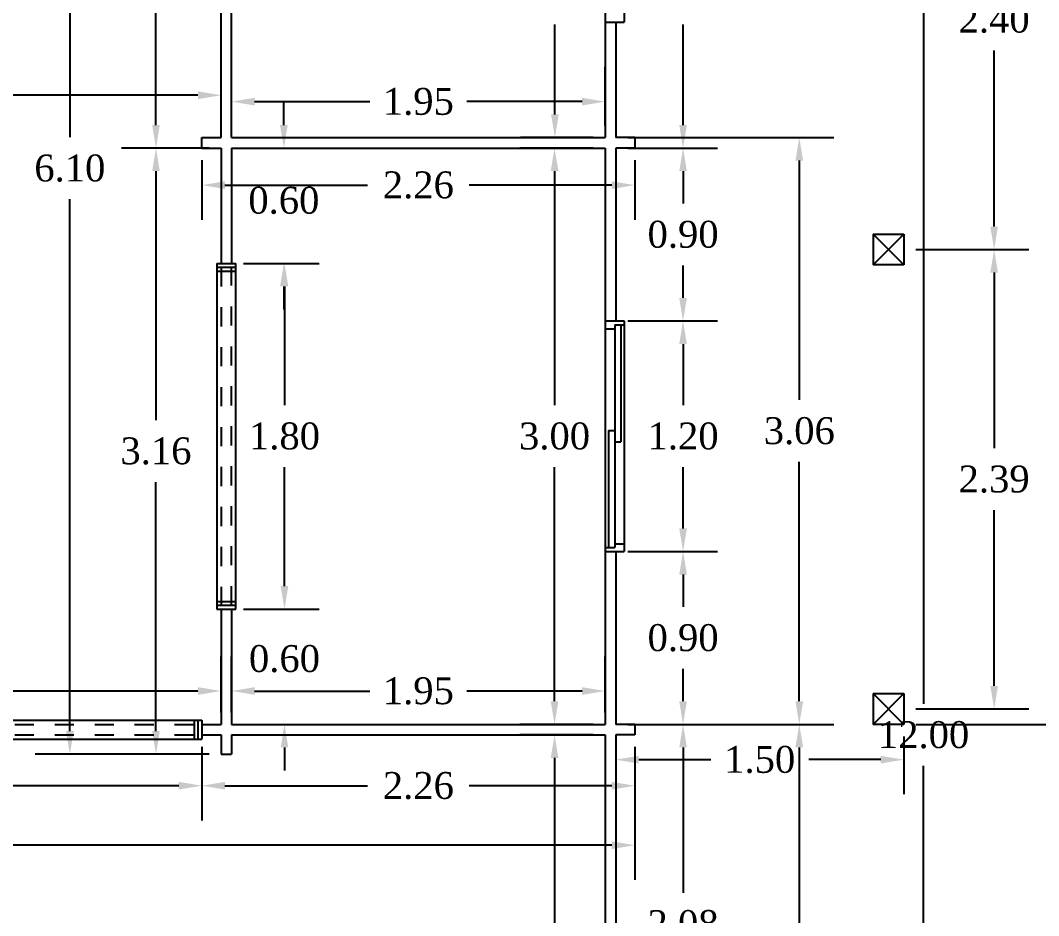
# Model space of a CAD drawing. Header units: inches. Extents: x 86794 to 87086, y 41803 to 41823.
# Drawn here: x 86835.87 to 86841.17, y 41812.48 to 41817.14 of the extents above; entities that cross this region are included whole.
import ezdxf

# ---------------------------------------------------------------- set-up
doc = ezdxf.new("R2010")
doc.units = ezdxf.units.IN
doc.header["$MEASUREMENT"] = 0
doc.linetypes.add('ACAD_ISO03W100', pattern=[30, 12, -18])
doc.styles.get("Standard").update_dxf_attribs({"font": 'times.ttf'})
doc.dimstyles.get("Standard").update_dxf_attribs({"dimtxt": 0.14, "dimasz": 0.12, "dimexe": 0.18, "dimexo": 0.0625, "dimgap": 0.09, "dimtad": 0, "dimtih": 1, "dimtoh": 1, "dimzin": 0, "dimdsep": 46, "dimtxsty": 'Standard', "dimcen": 0.09, "dimadec": 0, "dimazin": 0, "dimtfac": 1, "dimtofl": 0, "dimtmove": 0, "dimatfit": 3, "dimfxl": 1, "dimtolj": 1, "dimtzin": 0, "dimarcsym": 0})

# ---------------------------------------------------------------- blocks, each defined once
blk = doc.blocks.new('*D108')
at = {"color": 0, "lineweight": -2, "ltscale": 0.006, "transparency": 16777216}
for p, q in [((86839.0294, 41813.4717), (86839.4979, 41813.4717)), ((86839.3179, 41813.3517), (86839.3179, 41812.5944)), ((86839.3179, 41811.5142), (86839.3179, 41812.2716)), ((86839.0294, 41811.3942), (86839.4979, 41811.3942))]:
    blk.add_line(p, q, dxfattribs=at)
at = {"color": 0, "ltscale": 0.006, "transparency": 16777216}
for points in [[(86839.2979, 41813.3517), (86839.3379, 41813.3517), (86839.3179, 41813.4717)], [(86839.2979, 41811.5142), (86839.3379, 41811.5142), (86839.3179, 41811.3942)]]:
    blk.add_solid(points, dxfattribs=at)
at = {"layer": 'Defpoints', "color": 0, "ltscale": 0.006, "transparency": 16777216}
for p in [(86838.9669, 41813.4717), (86838.9669, 41811.3942), (86839.3179, 41811.3942)]:
    blk.add_point(p, dxfattribs=at)
at = {"color": 0, "ltscale": 0.006, "transparency": 16777216, "insert": (86839.3179, 41812.433), "char_height": 0.14, "attachment_point": 5}
blk.add_mtext('\\A1;2.08', dxfattribs=at)
blk = doc.blocks.new('*D109')
at = {"color": 0, "lineweight": -2, "ltscale": 0.006, "transparency": 16777216}
for p, q in [((86839.0294, 41814.3717), (86839.4979, 41814.3717)), ((86839.3179, 41814.2517), (86839.3179, 41814.0832)), ((86839.3179, 41813.5917), (86839.3179, 41813.7603)), ((86839.0294, 41813.4717), (86839.4979, 41813.4717))]:
    blk.add_line(p, q, dxfattribs=at)
at = {"color": 0, "ltscale": 0.006, "transparency": 16777216}
for points in [[(86839.2979, 41814.2517), (86839.3379, 41814.2517), (86839.3179, 41814.3717)], [(86839.2979, 41813.5917), (86839.3379, 41813.5917), (86839.3179, 41813.4717)]]:
    blk.add_solid(points, dxfattribs=at)
at = {"layer": 'Defpoints', "color": 0, "ltscale": 0.006, "transparency": 16777216}
for p in [(86838.9669, 41814.3717), (86838.9669, 41813.4717), (86839.3179, 41813.4717)]:
    blk.add_point(p, dxfattribs=at)
at = {"color": 0, "ltscale": 0.006, "transparency": 16777216, "insert": (86839.3179, 41813.9217), "char_height": 0.14, "attachment_point": 5}
blk.add_mtext('\\A1;0.90', dxfattribs=at)
blk = doc.blocks.new('*D110')
at = {"color": 0, "lineweight": -2, "ltscale": 0.006, "transparency": 16777216}
for p, q in [((86839.0744, 41815.5717), (86839.4979, 41815.5717)), ((86839.3179, 41815.4517), (86839.3179, 41815.1332)), ((86839.3179, 41814.4917), (86839.3179, 41814.8103)), ((86839.0744, 41814.3717), (86839.4979, 41814.3717))]:
    blk.add_line(p, q, dxfattribs=at)
at = {"color": 0, "ltscale": 0.006, "transparency": 16777216}
for points in [[(86839.2979, 41815.4517), (86839.3379, 41815.4517), (86839.3179, 41815.5717)], [(86839.2979, 41814.4917), (86839.3379, 41814.4917), (86839.3179, 41814.3717)]]:
    blk.add_solid(points, dxfattribs=at)
at = {"layer": 'Defpoints', "color": 0, "ltscale": 0.006, "transparency": 16777216}
for p in [(86839.0119, 41815.5717), (86839.0119, 41814.3717), (86839.3179, 41814.3717)]:
    blk.add_point(p, dxfattribs=at)
at = {"color": 0, "ltscale": 0.006, "transparency": 16777216, "insert": (86839.3179, 41814.9717), "char_height": 0.14, "attachment_point": 5}
blk.add_mtext('\\A1;1.20', dxfattribs=at)
blk = doc.blocks.new('*D111')
at = {"color": 0, "lineweight": -2, "ltscale": 0.006, "transparency": 16777216}
for p, q in [((86839.0294, 41816.4717), (86839.4979, 41816.4717)), ((86839.3179, 41816.3517), (86839.3179, 41816.1832)), ((86839.3179, 41815.6917), (86839.3179, 41815.8603)), ((86839.0294, 41815.5717), (86839.4979, 41815.5717))]:
    blk.add_line(p, q, dxfattribs=at)
at = {"color": 0, "ltscale": 0.006, "transparency": 16777216}
for points in [[(86839.2979, 41816.3517), (86839.3379, 41816.3517), (86839.3179, 41816.4717)], [(86839.2979, 41815.6917), (86839.3379, 41815.6917), (86839.3179, 41815.5717)]]:
    blk.add_solid(points, dxfattribs=at)
at = {"layer": 'Defpoints', "color": 0, "ltscale": 0.006, "transparency": 16777216}
for p in [(86838.9669, 41816.4717), (86838.9669, 41815.5717), (86839.3179, 41815.5717)]:
    blk.add_point(p, dxfattribs=at)
at = {"color": 0, "ltscale": 0.006, "transparency": 16777216, "insert": (86839.3179, 41816.0217), "char_height": 0.14, "attachment_point": 5}
blk.add_mtext('\\A1;0.90', dxfattribs=at)
blk = doc.blocks.new('*D112')
at = {"color": 0, "lineweight": -2, "ltscale": 0.006, "transparency": 16777216}
for p, q in [((86839.0294, 41818.0817), (86839.4979, 41818.0817)), ((86839.3179, 41817.9617), (86839.3179, 41817.4382)), ((86839.3179, 41816.5917), (86839.3179, 41817.1153)), ((86839.0294, 41816.4717), (86839.4979, 41816.4717))]:
    blk.add_line(p, q, dxfattribs=at)
at = {"color": 0, "ltscale": 0.006, "transparency": 16777216}
for points in [[(86839.2979, 41817.9617), (86839.3379, 41817.9617), (86839.3179, 41818.0817)], [(86839.2979, 41816.5917), (86839.3379, 41816.5917), (86839.3179, 41816.4717)]]:
    blk.add_solid(points, dxfattribs=at)
at = {"layer": 'Defpoints', "color": 0, "ltscale": 0.006, "transparency": 16777216}
for p in [(86838.9669, 41818.0817), (86838.9669, 41816.4717), (86839.3179, 41816.4717)]:
    blk.add_point(p, dxfattribs=at)
at = {"color": 0, "ltscale": 0.006, "transparency": 16777216, "insert": (86839.3179, 41817.2767), "char_height": 0.14, "attachment_point": 5}
blk.add_mtext('\\A1;1.61', dxfattribs=at)
blk = doc.blocks.new('*D115')
at = {"color": 0, "lineweight": -2, "ltscale": 0.006, "transparency": 16777216}
for p, q in [((86838.8494, 41818.0267), (86838.4705, 41818.0267)), ((86838.6505, 41817.9067), (86838.6505, 41817.4382)), ((86838.6505, 41816.6467), (86838.6505, 41817.1153)), ((86838.8494, 41816.5267), (86838.4705, 41816.5267))]:
    blk.add_line(p, q, dxfattribs=at)
at = {"color": 0, "ltscale": 0.006, "transparency": 16777216}
for points in [[(86838.6305, 41817.9067), (86838.6705, 41817.9067), (86838.6505, 41818.0267)], [(86838.6305, 41816.6467), (86838.6705, 41816.6467), (86838.6505, 41816.5267)]]:
    blk.add_solid(points, dxfattribs=at)
at = {"layer": 'Defpoints', "color": 0, "ltscale": 0.006, "transparency": 16777216}
for p in [(86838.9119, 41818.0267), (86838.6505, 41816.5267), (86838.9119, 41816.5267)]:
    blk.add_point(p, dxfattribs=at)
at = {"color": 0, "ltscale": 0.006, "transparency": 16777216, "insert": (86838.6505, 41817.2767), "char_height": 0.14, "attachment_point": 5}
blk.add_mtext('\\A1;1.50', dxfattribs=at)
blk = doc.blocks.new('*D116')
at = {"color": 0, "lineweight": -2, "ltscale": 0.006, "transparency": 16777216}
for p, q in [((86838.8494, 41816.4717), (86838.4686, 41816.4717)), ((86838.6486, 41816.3517), (86838.6486, 41815.1332)), ((86838.6486, 41813.5917), (86838.6486, 41814.8103)), ((86838.8494, 41813.4717), (86838.4686, 41813.4717))]:
    blk.add_line(p, q, dxfattribs=at)
at = {"color": 0, "ltscale": 0.006, "transparency": 16777216}
for points in [[(86838.6286, 41816.3517), (86838.6686, 41816.3517), (86838.6486, 41816.4717)], [(86838.6286, 41813.5917), (86838.6686, 41813.5917), (86838.6486, 41813.4717)]]:
    blk.add_solid(points, dxfattribs=at)
at = {"layer": 'Defpoints', "color": 0, "ltscale": 0.006, "transparency": 16777216}
for p in [(86838.6486, 41816.4717), (86838.9119, 41816.4717), (86838.9119, 41813.4717)]:
    blk.add_point(p, dxfattribs=at)
at = {"color": 0, "ltscale": 0.006, "transparency": 16777216, "insert": (86838.6486, 41814.9717), "char_height": 0.14, "attachment_point": 5}
blk.add_mtext('\\A1;3.00', dxfattribs=at)
blk = doc.blocks.new('*D117')
at = {"color": 0, "lineweight": -2, "ltscale": 0.006, "transparency": 16777216}
for p, q in [((86838.8494, 41813.4167), (86838.4686, 41813.4167)), ((86838.6486, 41813.2967), (86838.6486, 41810.6557)), ((86838.6486, 41807.6917), (86838.6486, 41810.3328)), ((86838.8494, 41807.5717), (86838.4686, 41807.5717))]:
    blk.add_line(p, q, dxfattribs=at)
at = {"color": 0, "ltscale": 0.006, "transparency": 16777216}
for points in [[(86838.6286, 41813.2967), (86838.6686, 41813.2967), (86838.6486, 41813.4167)], [(86838.6286, 41807.6917), (86838.6686, 41807.6917), (86838.6486, 41807.5717)]]:
    blk.add_solid(points, dxfattribs=at)
at = {"layer": 'Defpoints', "color": 0, "ltscale": 0.006, "transparency": 16777216}
for p in [(86838.9119, 41813.4167), (86838.6486, 41807.5717), (86838.9119, 41807.5717)]:
    blk.add_point(p, dxfattribs=at)
at = {"color": 0, "ltscale": 0.006, "transparency": 16777216, "insert": (86838.6486, 41810.4942), "char_height": 0.14, "attachment_point": 5}
blk.add_mtext('\\A1;5.85', dxfattribs=at)
blk = doc.blocks.new('*D118')
at = {"color": 0, "lineweight": -2, "ltscale": 0.006, "transparency": 16777216}
for p, q in [((86839.0294, 41813.4717), (86840.1031, 41813.4717)), ((86839.9231, 41813.3517), (86839.9231, 41810.6057)), ((86839.9231, 41807.5367), (86839.9231, 41810.2828)), ((86839.0294, 41807.4167), (86840.1031, 41807.4167))]:
    blk.add_line(p, q, dxfattribs=at)
at = {"color": 0, "ltscale": 0.006, "transparency": 16777216}
for points in [[(86839.9031, 41813.3517), (86839.9431, 41813.3517), (86839.9231, 41813.4717)], [(86839.9031, 41807.5367), (86839.9431, 41807.5367), (86839.9231, 41807.4167)]]:
    blk.add_solid(points, dxfattribs=at)
at = {"layer": 'Defpoints', "color": 0, "ltscale": 0.006, "transparency": 16777216}
for p in [(86838.9669, 41813.4717), (86839.9231, 41813.4717), (86838.9669, 41807.4167)]:
    blk.add_point(p, dxfattribs=at)
at = {"color": 0, "ltscale": 0.006, "transparency": 16777216, "insert": (86839.9231, 41810.4442), "char_height": 0.14, "attachment_point": 5}
blk.add_mtext('\\A1;6.06', dxfattribs=at)
blk = doc.blocks.new('*D119')
at = {"color": 0, "lineweight": -2, "ltscale": 0.006, "transparency": 16777216}
for p, q in [((86839.0294, 41819.4167), (86840.7501, 41819.4167)), ((86840.5701, 41819.2967), (86840.5701, 41813.5782)), ((86840.5701, 41807.5367), (86840.5701, 41813.2553)), ((86839.0294, 41807.4167), (86840.7501, 41807.4167))]:
    blk.add_line(p, q, dxfattribs=at)
at = {"color": 0, "ltscale": 0.006, "transparency": 16777216}
for points in [[(86840.5501, 41819.2967), (86840.5901, 41819.2967), (86840.5701, 41819.4167)], [(86840.5501, 41807.5367), (86840.5901, 41807.5367), (86840.5701, 41807.4167)]]:
    blk.add_solid(points, dxfattribs=at)
at = {"layer": 'Defpoints', "color": 0, "ltscale": 0.006, "transparency": 16777216}
for p in [(86838.9669, 41819.4167), (86838.9669, 41807.4167), (86840.5701, 41807.4167)]:
    blk.add_point(p, dxfattribs=at)
at = {"color": 0, "ltscale": 0.006, "transparency": 16777216, "insert": (86840.5701, 41813.4167), "char_height": 0.14, "attachment_point": 5}
blk.add_mtext('\\A1;12.00', dxfattribs=at)
blk = doc.blocks.new('*D128')
at = {"color": 0, "lineweight": -2, "ltscale": 0.006, "transparency": 16777216}
for p, q in [((86833.3219, 41813.3317), (86833.3219, 41812.9723)), ((86836.8119, 41813.3317), (86836.8119, 41812.9723)), ((86833.4419, 41813.1523), (86834.8047, 41813.1523)), ((86836.6919, 41813.1523), (86835.3292, 41813.1523))]:
    blk.add_line(p, q, dxfattribs=at)
at = {"color": 0, "ltscale": 0.006, "transparency": 16777216}
for points in [[(86833.4419, 41813.1723), (86833.4419, 41813.1323), (86833.3219, 41813.1523)], [(86836.6919, 41813.1723), (86836.6919, 41813.1323), (86836.8119, 41813.1523)]]:
    blk.add_solid(points, dxfattribs=at)
at = {"layer": 'Defpoints', "color": 0, "ltscale": 0.006, "transparency": 16777216}
for p in [(86833.3219, 41813.3942), (86836.8119, 41813.3942), (86836.8119, 41813.1523)]:
    blk.add_point(p, dxfattribs=at)
at = {"color": 0, "ltscale": 0.006, "transparency": 16777216, "insert": (86835.0669, 41813.1523), "char_height": 0.14, "attachment_point": 5}
blk.add_mtext('\\A1;3.49', dxfattribs=at)
blk = doc.blocks.new('*D129')
at = {"color": 0, "lineweight": -2, "ltscale": 0.006, "transparency": 16777216}
for p, q in [((86836.8119, 41813.3542), (86836.8119, 41812.972)), ((86839.0669, 41813.3542), (86839.0669, 41812.972)), ((86836.9319, 41813.152), (86837.6748, 41813.152)), ((86838.9469, 41813.152), (86838.2041, 41813.152))]:
    blk.add_line(p, q, dxfattribs=at)
at = {"color": 0, "ltscale": 0.006, "transparency": 16777216}
for points in [[(86836.9319, 41813.172), (86836.9319, 41813.132), (86836.8119, 41813.152)], [(86838.9469, 41813.172), (86838.9469, 41813.132), (86839.0669, 41813.152)]]:
    blk.add_solid(points, dxfattribs=at)
at = {"layer": 'Defpoints', "color": 0, "ltscale": 0.006, "transparency": 16777216}
for p in [(86836.8119, 41813.4167), (86839.0669, 41813.4167), (86839.0669, 41813.152)]:
    blk.add_point(p, dxfattribs=at)
at = {"color": 0, "ltscale": 0.006, "transparency": 16777216, "insert": (86837.9394, 41813.152), "char_height": 0.14, "attachment_point": 5}
blk.add_mtext('\\A1;2.26', dxfattribs=at)
blk = doc.blocks.new('*D130')
at = {"color": 0, "lineweight": -2, "ltscale": 0.006, "transparency": 16777216}
for p, q in [((86831.0669, 41813.3542), (86831.0669, 41812.6627)), ((86839.0669, 41813.3542), (86839.0669, 41812.6627)), ((86831.1869, 41812.8427), (86834.806, 41812.8427)), ((86838.9469, 41812.8427), (86835.3279, 41812.8427))]:
    blk.add_line(p, q, dxfattribs=at)
at = {"color": 0, "ltscale": 0.006, "transparency": 16777216}
for points in [[(86831.1869, 41812.8627), (86831.1869, 41812.8227), (86831.0669, 41812.8427)], [(86838.9469, 41812.8627), (86838.9469, 41812.8227), (86839.0669, 41812.8427)]]:
    blk.add_solid(points, dxfattribs=at)
at = {"layer": 'Defpoints', "color": 0, "ltscale": 0.006, "transparency": 16777216}
for p in [(86831.0669, 41813.4167), (86839.0669, 41813.4167), (86839.0669, 41812.8427)]:
    blk.add_point(p, dxfattribs=at)
at = {"color": 0, "ltscale": 0.006, "transparency": 16777216, "insert": (86835.0669, 41812.8427), "char_height": 0.14, "attachment_point": 5}
blk.add_mtext('\\A1;8.00', dxfattribs=at)
blk = doc.blocks.new('*D133')
at = {"color": 0, "lineweight": -2, "ltscale": 0.006, "transparency": 16777216}
for p, q in [((86832.1219, 41813.5342), (86832.1219, 41813.8253)), ((86836.9119, 41813.5342), (86836.9119, 41813.8253)), ((86832.2419, 41813.6453), (86834.2521, 41813.6453)), ((86836.7919, 41813.6453), (86834.7818, 41813.6453))]:
    blk.add_line(p, q, dxfattribs=at)
at = {"color": 0, "ltscale": 0.006, "transparency": 16777216}
for points in [[(86832.2419, 41813.6653), (86832.2419, 41813.6253), (86832.1219, 41813.6453)], [(86836.7919, 41813.6653), (86836.7919, 41813.6253), (86836.9119, 41813.6453)]]:
    blk.add_solid(points, dxfattribs=at)
at = {"layer": 'Defpoints', "color": 0, "ltscale": 0.006, "transparency": 16777216}
for p in [(86836.9119, 41813.6453), (86832.1219, 41813.4717), (86836.9119, 41813.4717)]:
    blk.add_point(p, dxfattribs=at)
at = {"color": 0, "ltscale": 0.006, "transparency": 16777216, "insert": (86834.5169, 41813.6453), "char_height": 0.14, "attachment_point": 5}
blk.add_mtext('\\A1;4.79', dxfattribs=at)
blk = doc.blocks.new('*D134')
at = {"color": 0, "lineweight": -2, "ltscale": 0.006, "transparency": 16777216}
for p, q in [((86836.9669, 41813.5342), (86836.9669, 41813.8253)), ((86838.9119, 41813.5342), (86838.9119, 41813.8253)), ((86837.0869, 41813.6453), (86837.6875, 41813.6453)), ((86838.7919, 41813.6453), (86838.1914, 41813.6453))]:
    blk.add_line(p, q, dxfattribs=at)
at = {"color": 0, "ltscale": 0.006, "transparency": 16777216}
for points in [[(86837.0869, 41813.6653), (86837.0869, 41813.6253), (86836.9669, 41813.6453)], [(86838.7919, 41813.6653), (86838.7919, 41813.6253), (86838.9119, 41813.6453)]]:
    blk.add_solid(points, dxfattribs=at)
at = {"layer": 'Defpoints', "color": 0, "ltscale": 0.006, "transparency": 16777216}
for p in [(86838.9119, 41813.6453), (86836.9669, 41813.4717), (86838.9119, 41813.4717)]:
    blk.add_point(p, dxfattribs=at)
at = {"color": 0, "ltscale": 0.006, "transparency": 16777216, "insert": (86837.9394, 41813.6453), "char_height": 0.14, "attachment_point": 5}
blk.add_mtext('\\A1;1.95', dxfattribs=at)
blk = doc.blocks.new('*D142')
at = {"color": 0, "lineweight": -2, "ltscale": 0.006, "transparency": 16777216}
for p, q in [((86836.8119, 41816.4092), (86836.8119, 41816.099)), ((86839.0669, 41816.4092), (86839.0669, 41816.099)), ((86836.9319, 41816.279), (86837.6748, 41816.279)), ((86838.9469, 41816.279), (86838.2041, 41816.279))]:
    blk.add_line(p, q, dxfattribs=at)
at = {"color": 0, "ltscale": 0.006, "transparency": 16777216}
for points in [[(86836.9319, 41816.299), (86836.9319, 41816.259), (86836.8119, 41816.279)], [(86838.9469, 41816.299), (86838.9469, 41816.259), (86839.0669, 41816.279)]]:
    blk.add_solid(points, dxfattribs=at)
at = {"layer": 'Defpoints', "color": 0, "ltscale": 0.006, "transparency": 16777216}
for p in [(86836.8119, 41816.4717), (86839.0669, 41816.4717), (86839.0669, 41816.279)]:
    blk.add_point(p, dxfattribs=at)
at = {"color": 0, "ltscale": 0.006, "transparency": 16777216, "insert": (86837.9394, 41816.279), "char_height": 0.14, "attachment_point": 5}
blk.add_mtext('\\A1;2.26', dxfattribs=at)
blk = doc.blocks.new('*D143')
at = {"color": 0, "lineweight": -2, "ltscale": 0.006, "transparency": 16777216}
for p, q in [((86836.9669, 41816.5892), (86836.9669, 41816.8936)), ((86838.9119, 41816.5892), (86838.9119, 41816.8936)), ((86837.0869, 41816.7136), (86837.6875, 41816.7136)), ((86838.7919, 41816.7136), (86838.1914, 41816.7136))]:
    blk.add_line(p, q, dxfattribs=at)
at = {"color": 0, "ltscale": 0.006, "transparency": 16777216}
for points in [[(86837.0869, 41816.7336), (86837.0869, 41816.6936), (86836.9669, 41816.7136)], [(86838.7919, 41816.7336), (86838.7919, 41816.6936), (86838.9119, 41816.7136)]]:
    blk.add_solid(points, dxfattribs=at)
at = {"layer": 'Defpoints', "color": 0, "ltscale": 0.006, "transparency": 16777216}
for p in [(86838.9119, 41816.7136), (86836.9669, 41816.5267), (86838.9119, 41816.5267)]:
    blk.add_point(p, dxfattribs=at)
at = {"color": 0, "ltscale": 0.006, "transparency": 16777216, "insert": (86837.9394, 41816.7136), "char_height": 0.14, "attachment_point": 5}
blk.add_mtext('\\A1;1.95', dxfattribs=at)
blk = doc.blocks.new('*D151')
at = {"color": 0, "lineweight": -2, "ltscale": 0.006, "transparency": 16777216}
for p, q in [((86837.2422, 41814.1917), (86837.2422, 41814.3117)), ((86837.0294, 41814.0717), (86837.4222, 41814.0717)), ((86837.0294, 41813.4717), (86837.4222, 41813.4717)), ((86837.2422, 41813.3517), (86837.2422, 41813.2317))]:
    blk.add_line(p, q, dxfattribs=at)
at = {"color": 0, "ltscale": 0.006, "transparency": 16777216}
for points in [[(86837.2222, 41814.1917), (86837.2622, 41814.1917), (86837.2422, 41814.0717)], [(86837.2222, 41813.3517), (86837.2622, 41813.3517), (86837.2422, 41813.4717)]]:
    blk.add_solid(points, dxfattribs=at)
at = {"layer": 'Defpoints', "color": 0, "ltscale": 0.006, "transparency": 16777216}
for p in [(86836.9669, 41814.0717), (86837.2422, 41814.0717), (86836.9669, 41813.4717)]:
    blk.add_point(p, dxfattribs=at)
at = {"color": 0, "ltscale": 0.006, "transparency": 16777216, "insert": (86837.2422, 41813.8128), "char_height": 0.14, "attachment_point": 5}
blk.add_mtext('\\A1;0.60', dxfattribs=at)
blk = doc.blocks.new('*D152')
at = {"color": 0, "lineweight": -2, "ltscale": 0.006, "transparency": 16777216}
for p, q in [((86837.0519, 41815.8717), (86837.4222, 41815.8717)), ((86837.2422, 41815.7517), (86837.2422, 41815.1332)), ((86837.2422, 41814.1917), (86837.2422, 41814.8103)), ((86837.0519, 41814.0717), (86837.4222, 41814.0717))]:
    blk.add_line(p, q, dxfattribs=at)
at = {"color": 0, "ltscale": 0.006, "transparency": 16777216}
for points in [[(86837.2222, 41815.7517), (86837.2622, 41815.7517), (86837.2422, 41815.8717)], [(86837.2222, 41814.1917), (86837.2622, 41814.1917), (86837.2422, 41814.0717)]]:
    blk.add_solid(points, dxfattribs=at)
at = {"layer": 'Defpoints', "color": 0, "ltscale": 0.006, "transparency": 16777216}
for p in [(86836.9894, 41815.8717), (86836.9894, 41814.0717), (86837.2422, 41814.0717)]:
    blk.add_point(p, dxfattribs=at)
at = {"color": 0, "ltscale": 0.006, "transparency": 16777216, "insert": (86837.2422, 41814.9717), "char_height": 0.14, "attachment_point": 5}
blk.add_mtext('\\A1;1.80', dxfattribs=at)
blk = doc.blocks.new('*D153')
at = {"color": 0, "lineweight": -2, "ltscale": 0.006, "transparency": 16777216}
for p, q in [((86837.2391, 41816.5917), (86837.2391, 41816.7117)), ((86837.0294, 41816.4717), (86837.4191, 41816.4717)), ((86837.0294, 41815.8717), (86837.4191, 41815.8717)), ((86837.2391, 41815.7517), (86837.2391, 41815.6317))]:
    blk.add_line(p, q, dxfattribs=at)
at = {"color": 0, "ltscale": 0.006, "transparency": 16777216}
for points in [[(86837.2191, 41816.5917), (86837.2591, 41816.5917), (86837.2391, 41816.4717)], [(86837.2191, 41815.7517), (86837.2591, 41815.7517), (86837.2391, 41815.8717)]]:
    blk.add_solid(points, dxfattribs=at)
at = {"layer": 'Defpoints', "color": 0, "ltscale": 0.006, "transparency": 16777216}
for p in [(86836.9669, 41816.4717), (86836.9669, 41815.8717), (86837.2391, 41815.8717)]:
    blk.add_point(p, dxfattribs=at)
at = {"color": 0, "ltscale": 0.006, "transparency": 16777216, "insert": (86837.2391, 41816.1989), "char_height": 0.14, "attachment_point": 5}
blk.add_mtext('\\A1;0.60', dxfattribs=at)
blk = doc.blocks.new('*D157')
at = {"color": 0, "lineweight": -2, "ltscale": 0.006, "transparency": 16777216}
for p, q in [((86836.8494, 41819.4167), (86836.393, 41819.4167)), ((86836.573, 41819.2967), (86836.573, 41818.1057)), ((86836.573, 41816.5917), (86836.573, 41817.7828)), ((86836.8494, 41816.4717), (86836.393, 41816.4717))]:
    blk.add_line(p, q, dxfattribs=at)
at = {"color": 0, "ltscale": 0.006, "transparency": 16777216}
for points in [[(86836.553, 41819.2967), (86836.593, 41819.2967), (86836.573, 41819.4167)], [(86836.553, 41816.5917), (86836.593, 41816.5917), (86836.573, 41816.4717)]]:
    blk.add_solid(points, dxfattribs=at)
at = {"layer": 'Defpoints', "color": 0, "ltscale": 0.006, "transparency": 16777216}
for p in [(86836.9119, 41819.4167), (86836.573, 41816.4717), (86836.9119, 41816.4717)]:
    blk.add_point(p, dxfattribs=at)
at = {"color": 0, "ltscale": 0.006, "transparency": 16777216, "insert": (86836.573, 41817.9442), "char_height": 0.14, "attachment_point": 5}
blk.add_mtext('\\A1;2.95', dxfattribs=at)
blk = doc.blocks.new('*D158')
at = {"color": 0, "lineweight": -2, "ltscale": 0.006, "transparency": 16777216}
for p, q in [((86836.8494, 41816.4717), (86836.393, 41816.4717)), ((86836.573, 41816.3517), (86836.573, 41815.0557)), ((86836.573, 41813.4367), (86836.573, 41814.7328)), ((86836.8494, 41813.3167), (86836.393, 41813.3167))]:
    blk.add_line(p, q, dxfattribs=at)
at = {"color": 0, "ltscale": 0.006, "transparency": 16777216}
for points in [[(86836.553, 41816.3517), (86836.593, 41816.3517), (86836.573, 41816.4717)], [(86836.553, 41813.4367), (86836.593, 41813.4367), (86836.573, 41813.3167)]]:
    blk.add_solid(points, dxfattribs=at)
at = {"layer": 'Defpoints', "color": 0, "ltscale": 0.006, "transparency": 16777216}
for p in [(86836.573, 41816.4717), (86836.9119, 41816.4717), (86836.9119, 41813.3167)]:
    blk.add_point(p, dxfattribs=at)
at = {"color": 0, "ltscale": 0.006, "transparency": 16777216, "insert": (86836.573, 41814.8942), "char_height": 0.14, "attachment_point": 5}
blk.add_mtext('\\A1;3.16', dxfattribs=at)
blk = doc.blocks.new('*D159')
at = {"color": 0, "lineweight": -2, "ltscale": 0.006, "transparency": 16777216}
for p, q in [((86836.8494, 41819.4167), (86835.9446, 41819.4167)), ((86836.1246, 41819.2967), (86836.1246, 41816.5282)), ((86836.1246, 41813.4367), (86836.1246, 41816.2053)), ((86836.8494, 41813.3167), (86835.9446, 41813.3167))]:
    blk.add_line(p, q, dxfattribs=at)
at = {"color": 0, "ltscale": 0.006, "transparency": 16777216}
for points in [[(86836.1046, 41819.2967), (86836.1446, 41819.2967), (86836.1246, 41819.4167)], [(86836.1046, 41813.4367), (86836.1446, 41813.4367), (86836.1246, 41813.3167)]]:
    blk.add_solid(points, dxfattribs=at)
at = {"layer": 'Defpoints', "color": 0, "ltscale": 0.006, "transparency": 16777216}
for p in [(86836.9119, 41819.4167), (86836.1246, 41813.3167), (86836.9119, 41813.3167)]:
    blk.add_point(p, dxfattribs=at)
at = {"color": 0, "ltscale": 0.006, "transparency": 16777216, "insert": (86836.1246, 41816.3667), "char_height": 0.14, "attachment_point": 5}
blk.add_mtext('\\A1;6.10', dxfattribs=at)
blk = doc.blocks.new('*D160')
at = {"color": 0, "lineweight": -2, "ltscale": 0.006, "transparency": 16777216}
for p, q in [((86839.0294, 41816.5267), (86840.1031, 41816.5267)), ((86839.9231, 41816.4067), (86839.9231, 41815.1607)), ((86839.9231, 41813.5917), (86839.9231, 41814.8378)), ((86839.0294, 41813.4717), (86840.1031, 41813.4717))]:
    blk.add_line(p, q, dxfattribs=at)
at = {"color": 0, "ltscale": 0.006, "transparency": 16777216}
for points in [[(86839.9031, 41816.4067), (86839.9431, 41816.4067), (86839.9231, 41816.5267)], [(86839.9031, 41813.5917), (86839.9431, 41813.5917), (86839.9231, 41813.4717)]]:
    blk.add_solid(points, dxfattribs=at)
at = {"layer": 'Defpoints', "color": 0, "ltscale": 0.006, "transparency": 16777216}
for p in [(86838.9669, 41816.5267), (86839.9231, 41816.5267), (86838.9669, 41813.4717)]:
    blk.add_point(p, dxfattribs=at)
at = {"color": 0, "ltscale": 0.006, "transparency": 16777216, "insert": (86839.9231, 41814.9992), "char_height": 0.14, "attachment_point": 5}
blk.add_mtext('\\A1;3.06', dxfattribs=at)
blk = doc.blocks.new('*D161')
at = {"color": 0, "lineweight": -2, "ltscale": 0.006, "transparency": 16777216}
for p, q in [((86832.1219, 41816.5342), (86832.1219, 41816.9269)), ((86836.9119, 41816.5342), (86836.9119, 41816.9269)), ((86832.2419, 41816.7469), (86834.2521, 41816.7469)), ((86836.7919, 41816.7469), (86834.7818, 41816.7469))]:
    blk.add_line(p, q, dxfattribs=at)
at = {"color": 0, "ltscale": 0.006, "transparency": 16777216}
for points in [[(86832.2419, 41816.7669), (86832.2419, 41816.7269), (86832.1219, 41816.7469)], [(86836.7919, 41816.7669), (86836.7919, 41816.7269), (86836.9119, 41816.7469)]]:
    blk.add_solid(points, dxfattribs=at)
at = {"layer": 'Defpoints', "color": 0, "ltscale": 0.006, "transparency": 16777216}
for p in [(86836.9119, 41816.7469), (86832.1219, 41816.4717), (86836.9119, 41816.4717)]:
    blk.add_point(p, dxfattribs=at)
at = {"color": 0, "ltscale": 0.006, "transparency": 16777216, "insert": (86834.5169, 41816.7469), "char_height": 0.14, "attachment_point": 5}
blk.add_mtext('\\A1;4.79', dxfattribs=at)
blk = doc.blocks.new('*D241')
at = {"color": 0, "lineweight": -2, "ltscale": 0.006, "transparency": 16777216}
for p, q in [((86840.5294, 41818.3401), (86841.1177, 41818.3401)), ((86840.9377, 41818.2201), (86840.9377, 41817.3032)), ((86840.9377, 41816.0634), (86840.9377, 41816.9803)), ((86840.5294, 41815.9434), (86841.1177, 41815.9434))]:
    blk.add_line(p, q, dxfattribs=at)
at = {"color": 0, "ltscale": 0.006, "transparency": 16777216}
for points in [[(86840.9177, 41818.2201), (86840.9577, 41818.2201), (86840.9377, 41818.3401)], [(86840.9177, 41816.0634), (86840.9577, 41816.0634), (86840.9377, 41815.9434)]]:
    blk.add_solid(points, dxfattribs=at)
at = {"layer": 'Defpoints', "color": 0, "ltscale": 0.006, "transparency": 16777216}
for p in [(86840.4669, 41818.3401), (86840.9377, 41818.3401), (86840.4669, 41815.9434)]:
    blk.add_point(p, dxfattribs=at)
at = {"color": 0, "ltscale": 0.006, "transparency": 16777216, "insert": (86840.9377, 41817.1417), "char_height": 0.14, "attachment_point": 5}
blk.add_mtext('\\A1;2.40', dxfattribs=at)
blk = doc.blocks.new('*D242')
at = {"color": 0, "lineweight": -2, "ltscale": 0.006, "transparency": 16777216}
for p, q in [((86840.5294, 41815.9434), (86841.1177, 41815.9434)), ((86840.9377, 41815.8234), (86840.9377, 41814.909)), ((86840.9377, 41813.6717), (86840.9377, 41814.5862)), ((86840.5294, 41813.5517), (86841.1177, 41813.5517))]:
    blk.add_line(p, q, dxfattribs=at)
at = {"color": 0, "ltscale": 0.006, "transparency": 16777216}
for points in [[(86840.9177, 41815.8234), (86840.9577, 41815.8234), (86840.9377, 41815.9434)], [(86840.9177, 41813.6717), (86840.9577, 41813.6717), (86840.9377, 41813.5517)]]:
    blk.add_solid(points, dxfattribs=at)
at = {"layer": 'Defpoints', "color": 0, "ltscale": 0.006, "transparency": 16777216}
for p in [(86840.4669, 41815.9434), (86840.9377, 41815.9434), (86840.4669, 41813.5517)]:
    blk.add_point(p, dxfattribs=at)
at = {"color": 0, "ltscale": 0.006, "transparency": 16777216, "insert": (86840.9377, 41814.7476), "char_height": 0.14, "attachment_point": 5}
blk.add_mtext('\\A1;2.39', dxfattribs=at)
blk = doc.blocks.new('*D243')
at = {"color": 0, "lineweight": -2, "ltscale": 0.006, "transparency": 16777216}
for p, q in [((86838.9669, 41813.4092), (86838.9669, 41813.1079)), ((86840.4669, 41813.4092), (86840.4669, 41813.1079)), ((86839.0869, 41813.2879), (86839.4619, 41813.2879)), ((86840.3469, 41813.2879), (86839.972, 41813.2879))]:
    blk.add_line(p, q, dxfattribs=at)
at = {"color": 0, "ltscale": 0.006, "transparency": 16777216}
for points in [[(86839.0869, 41813.3079), (86839.0869, 41813.2679), (86838.9669, 41813.2879)], [(86840.3469, 41813.3079), (86840.3469, 41813.2679), (86840.4669, 41813.2879)]]:
    blk.add_solid(points, dxfattribs=at)
at = {"layer": 'Defpoints', "color": 0, "ltscale": 0.006, "transparency": 16777216}
for p in [(86838.9669, 41813.4717), (86840.4669, 41813.4717), (86840.4669, 41813.2879)]:
    blk.add_point(p, dxfattribs=at)
at = {"color": 0, "ltscale": 0.006, "transparency": 16777216, "insert": (86839.7169, 41813.2879), "char_height": 0.14, "attachment_point": 5}
blk.add_mtext('\\A1;1.50', dxfattribs=at)
blk = doc.blocks.new('*D250')
at = {"color": 0, "lineweight": -2, "ltscale": 0.006, "transparency": 16777216}
for p, q in [((86840.5294, 41820.8167), (86841.6445, 41820.8167)), ((86841.4645, 41820.6967), (86841.4645, 41817.3057)), ((86841.4645, 41813.5917), (86841.4645, 41816.9828)), ((86840.5294, 41813.4717), (86841.6445, 41813.4717))]:
    blk.add_line(p, q, dxfattribs=at)
at = {"color": 0, "ltscale": 0.006, "transparency": 16777216}
for points in [[(86841.4445, 41820.6967), (86841.4845, 41820.6967), (86841.4645, 41820.8167)], [(86841.4445, 41813.5917), (86841.4845, 41813.5917), (86841.4645, 41813.4717)]]:
    blk.add_solid(points, dxfattribs=at)
at = {"layer": 'Defpoints', "color": 0, "ltscale": 0.006, "transparency": 16777216}
for p in [(86840.4669, 41820.8167), (86841.4645, 41820.8167), (86840.4669, 41813.4717)]:
    blk.add_point(p, dxfattribs=at)
at = {"color": 0, "ltscale": 0.006, "transparency": 16777216, "insert": (86841.4645, 41817.1442), "char_height": 0.14, "attachment_point": 5}
blk.add_mtext('\\A1;7.35', dxfattribs=at)

msp = doc.modelspace()

# ---------------------------------------------------------------- linework, layer by layer
at = {"ltscale": 0.006}
for p, q in [((86836.9119, 41816.5267), (86836.9119, 41818.2717)), ((86836.9669, 41816.5267), (86836.9669, 41818.2717)), ((86839.0119, 41817.4267), (86839.0119, 41817.1267)), ((86838.9119, 41817.1267), (86839.0119, 41817.1267)), ((86836.8119, 41816.4717), (86836.8119, 41816.5267)), ((86836.9119, 41816.4717), (86836.9119, 41815.8717)), ((86836.9669, 41816.4717), (86836.9669, 41815.8717)), ((86840.3069, 41816.0234), (86840.4669, 41816.0234)), ((86840.4669, 41815.8634), (86840.3069, 41816.0234)), ((86840.4669, 41816.0234), (86840.3069, 41815.8634)), ((86836.8894, 41815.8717), (86836.8894, 41814.0717)), ((86836.8894, 41815.8717), (86836.9894, 41815.8717)), ((86836.8894, 41815.8517), (86836.9894, 41815.8517)), ((86836.9894, 41814.0717), (86836.9894, 41815.8717)), ((86840.4669, 41815.8634), (86840.3069, 41815.8634)), ((86836.8894, 41815.8317), (86836.9894, 41815.8317)), ((86838.9119, 41815.5717), (86839.0119, 41815.5717)), ((86838.9619, 41815.5517), (86839.0119, 41815.5517)), ((86838.9619, 41815.5517), (86838.9619, 41814.3917)), ((86838.9939, 41815.5517), (86838.9939, 41814.9417)), ((86839.0119, 41815.5717), (86839.0119, 41814.3717)), ((86838.9119, 41815.5317), (86838.9619, 41815.5317)), ((86838.9299, 41815.0017), (86838.9619, 41815.0017)), ((86838.9299, 41815.0017), (86838.9299, 41814.3917)), ((86838.9619, 41814.9417), (86838.9939, 41814.9417)), ((86838.9119, 41814.3917), (86838.9619, 41814.3917)), ((86838.9119, 41814.3717), (86839.0119, 41814.3717)), ((86838.9619, 41814.4117), (86839.0119, 41814.4117)), ((86836.8894, 41814.1117), (86836.9894, 41814.1117)), ((86836.8894, 41814.0917), (86836.9894, 41814.0917)), ((86836.8894, 41814.0717), (86836.9894, 41814.0717)), ((86836.9119, 41814.0717), (86836.9119, 41813.4717)), ((86836.9669, 41814.0717), (86836.9669, 41813.4717)), ((86840.3069, 41813.6317), (86840.4669, 41813.6317)), ((86840.4669, 41813.4717), (86840.3069, 41813.6317)), ((86840.4669, 41813.6317), (86840.3069, 41813.4717)), ((86833.3219, 41813.4942), (86836.8119, 41813.4942)), ((86836.7719, 41813.4942), (86836.7719, 41813.3942)), ((86836.7919, 41813.4942), (86836.7919, 41813.3942)), ((86836.8119, 41813.4942), (86836.8119, 41813.3942)), ((86836.9119, 41813.4167), (86836.9119, 41813.3167)), ((86836.9669, 41813.4167), (86836.9669, 41813.3167)), ((86833.3219, 41813.3942), (86836.8119, 41813.3942))]:
    msp.add_line(p, q, dxfattribs=at)
for p, q in [((86838.9119, 41818.0267), (86838.9119, 41816.5267)), ((86838.9669, 41817.1267), (86838.9669, 41816.5267)), ((86836.8119, 41816.5267), (86836.9119, 41816.5267)), ((86836.9669, 41816.5267), (86838.9119, 41816.5267)), ((86839.0669, 41816.5267), (86838.9669, 41816.5267)), ((86839.0669, 41816.5267), (86839.0669, 41816.4717)), ((86836.8119, 41816.4717), (86836.9119, 41816.4717)), ((86836.9669, 41816.4717), (86838.9119, 41816.4717)), ((86838.9119, 41816.4717), (86838.9119, 41813.4717)), ((86839.0669, 41816.4717), (86838.9669, 41816.4717)), ((86838.9669, 41816.4717), (86838.9669, 41815.5717)), ((86840.3069, 41816.0234), (86840.3069, 41815.8634)), ((86840.4669, 41816.0234), (86840.4669, 41815.8634)), ((86838.9669, 41814.3717), (86838.9669, 41813.4717)), ((86840.3069, 41813.6317), (86840.3069, 41813.4717)), ((86840.4669, 41813.6317), (86840.4669, 41813.4717)), ((86836.8119, 41813.4717), (86836.9119, 41813.4717)), ((86836.9669, 41813.4717), (86838.9119, 41813.4717)), ((86839.0669, 41813.4717), (86838.9669, 41813.4717)), ((86839.0669, 41813.4717), (86838.9669, 41813.4717)), ((86839.0669, 41813.4717), (86839.0669, 41813.4167)), ((86840.4669, 41813.4717), (86840.3069, 41813.4717)), ((86836.8119, 41813.4167), (86836.9119, 41813.4167)), ((86836.9669, 41813.4167), (86838.9119, 41813.4167)), ((86838.9119, 41813.4167), (86838.9119, 41807.5717)), ((86839.0669, 41813.4167), (86838.9669, 41813.4167)), ((86838.9669, 41813.4167), (86838.9669, 41811.3942)), ((86836.9119, 41813.3167), (86836.9669, 41813.3167))]:
    msp.add_line(p, q)
at = {"linetype": 'ACAD_ISO03W100', "ltscale": 0.006}
for p, q in [((86836.9119, 41815.8517), (86836.9119, 41814.0917)), ((86836.9669, 41814.0917), (86836.9669, 41815.8517)), ((86833.3419, 41813.4717), (86836.7919, 41813.4717)), ((86833.3419, 41813.4167), (86836.7919, 41813.4167))]:
    msp.add_line(p, q, dxfattribs=at)

# ---------------------------------------------------------------- dimensions: what is measured, and where the dimension line sits
at = {"ltscale": 0.006}
for base, p1, p2, picture, middle in [((86841.4645143595, 41820.8167426768), (86840.466933296, 41813.4717426768), (86840.4669332961, 41820.8167426768), '*D250', (86841.4645143595, 41817.1442426768)), ((86836.1246, 41813.3167), (86836.9119, 41819.4167), (86836.9119, 41813.3167), '*D159', (86836.1246, 41816.3667)), ((86836.5729803779, 41816.4717426768), (86836.9119332961, 41819.4167426768), (86836.9119332961, 41816.4717426768), '*D157', (86836.5729803779, 41817.9442426768)), ((86840.5701, 41807.4167), (86838.9669, 41819.4167), (86838.9669, 41807.4167), '*D119', (86840.5701, 41813.4167)), ((86840.9377, 41818.3401), (86840.4669, 41815.9434), (86840.4669, 41818.3401), '*D241', (86840.9377, 41817.1417)), ((86839.3179, 41816.4717), (86838.9669, 41818.0817), (86838.9669, 41816.4717), '*D112', (86839.3179, 41817.2767)), ((86838.6505, 41816.5267), (86838.9119, 41818.0267), (86838.9119, 41816.5267), '*D115', (86838.6505, 41817.2767)), ((86839.9231229628, 41816.5267426768), (86838.9669332961, 41813.4717426768), (86838.966933296, 41816.5267426768), '*D160', (86839.9231229628, 41814.9992426768)), ((86836.5729803779, 41816.4717426768), (86836.9119332961, 41813.3167426768), (86836.9119332961, 41816.4717426768), '*D158', (86836.5729803779, 41814.8942426768)), ((86838.6486, 41816.4717), (86838.9119, 41813.4717), (86838.9119, 41816.4717), '*D116', (86838.6486, 41814.9717)), ((86839.3179, 41815.5717), (86838.9669, 41816.4717), (86838.9669, 41815.5717), '*D111', (86839.3179, 41816.0217)), ((86840.9377, 41815.9434), (86840.4669, 41813.5517), (86840.4669, 41815.9434), '*D242', (86840.9377, 41814.7476)), ((86837.2422, 41814.0717), (86836.9894, 41815.8717), (86836.9894, 41814.0717), '*D152', (86837.2422, 41814.9717)), ((86839.3179, 41814.3717), (86839.0119, 41815.5717), (86839.0119, 41814.3717), '*D110', (86839.3179, 41814.9717)), ((86839.3179, 41813.4717), (86838.9669, 41814.3717), (86838.9669, 41813.4717), '*D109', (86839.3179, 41813.9217)), ((86839.3179, 41811.3942), (86838.9669, 41813.4717), (86838.9669, 41811.3942), '*D108', (86839.3179, 41812.433)), ((86839.9231229628, 41813.4717426768), (86838.966933296, 41807.4167426768), (86838.966933296, 41813.4717426768), '*D118', (86839.9231229628, 41810.4442426768)), ((86838.6486197936, 41807.5717426768), (86838.9119332961, 41813.4167426768), (86838.9119332961, 41807.5717426768), '*D117', (86838.6486197936, 41810.4942426768))]:
    dim = msp.add_linear_dim(base=base, p1=p1, p2=p2, angle=90, dimstyle='Standard', dxfattribs=at)
    dim.commit()
    dim.dimension.update_dxf_attribs({"geometry": picture, "text_midpoint": middle})
for base, p1, p2, picture, middle in [((86836.9119, 41816.7469), (86832.1219, 41816.4717), (86836.9119, 41816.4717), '*D161', (86834.5169, 41816.7469)), ((86838.9119332961, 41816.7135516442), (86836.9669332961, 41816.5267426768), (86838.9119332961, 41816.5267426768), '*D143', (86837.9394332961, 41816.7135516442)), ((86839.066933296, 41816.2789889543), (86836.8119332961, 41816.4717426768), (86839.066933296, 41816.4717426768), '*D142', (86837.939433296, 41816.2789889543)), ((86836.9119, 41813.6453), (86832.1219, 41813.4717), (86836.9119, 41813.4717), '*D133', (86834.5169, 41813.6453)), ((86838.9119332961, 41813.6453151372), (86836.9669332961, 41813.4717426768), (86838.9119332961, 41813.4717426768), '*D134', (86837.9394332961, 41813.6453151372)), ((86840.4669, 41813.2879), (86838.9669, 41813.4717), (86840.4669, 41813.4717), '*D243', (86839.7169, 41813.2879)), ((86839.0669, 41812.8427), (86831.0669, 41813.4167), (86839.0669, 41813.4167), '*D130', (86835.0669, 41812.8427)), ((86839.0669332961, 41813.1520438617), (86836.8119332961, 41813.4167426768), (86839.0669332961, 41813.4167426768), '*D129', (86837.9394332961, 41813.1520438617)), ((86836.8119, 41813.1523), (86833.3219, 41813.3942), (86836.8119, 41813.3942), '*D128', (86835.0669, 41813.1523))]:
    dim = msp.add_linear_dim(base=base, p1=p1, p2=p2, dimstyle='Standard', dxfattribs=at)
    dim.commit()
    dim.dimension.update_dxf_attribs({"geometry": picture, "text_midpoint": middle})
for base, p1, p2, picture, middle in [((86837.2391, 41815.8717), (86836.9669, 41816.4717), (86836.9669, 41815.8717), '*D153', (86837.2391, 41816.1989)), ((86837.2422, 41814.0717), (86836.9669, 41813.4717), (86836.9669, 41814.0717), '*D151', (86837.2422, 41813.8128))]:
    dim = msp.add_linear_dim(base=base, p1=p1, p2=p2, angle=90, dimstyle='Standard', dxfattribs=at)
    dim.commit()
    dim.dimension.update_dxf_attribs({"geometry": picture, "text_midpoint": middle, "dimtype": 160})

doc.saveas('drawing.dxf')
